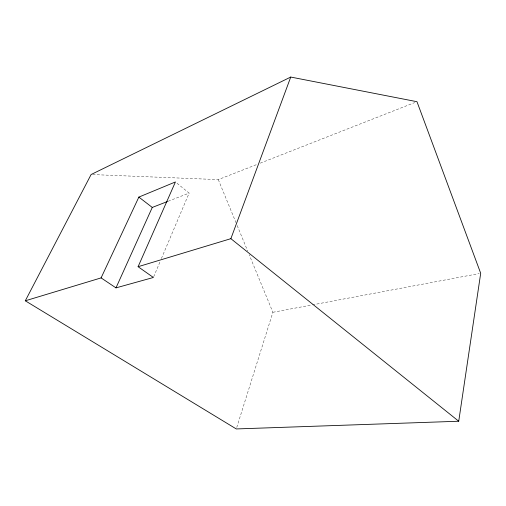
<?xml version="1.0" encoding="UTF-8"?>
<svg xmlns="http://www.w3.org/2000/svg" width="506" height="506" viewBox="0 0 506 506"><rect width="100%" height="100%" fill="white"/><g stroke="black" fill="none" stroke-linecap="round" stroke-linejoin="round"><path stroke-width="0.38" stroke-dasharray="2.53 1.9" d="M236.757 427.437L272.886 312.284L249.186 254.695M153.691 276.75L160.162 261.475M161.395 258.566L189.124 193.096L176.613 182.919M92.693 174.576L218.282 179.611L256.548 164.608M260.229 163.166L414.768 102.566M168.169 201.249L189.124 193.096M272.886 312.284L311.658 305.01M312.436 304.865L479.15 273.569M218.282 179.611L235.986 222.621M237.187 225.537L247.687 251.052"/><path stroke-width="0.76" d="M458.727 421.239L480.7 273.278L416.976 101.7L290.741 77.057L91.118 174.513L25.3 300.798L236.283 428.943L458.727 421.239L230.875 238.674L138.094 266.713L153.381 277.478L115.988 287.876L101.092 277.895L25.3 300.798M230.875 238.674L290.741 77.057M138.094 266.713L175.424 181.951L138.859 197.093L101.092 277.895M115.988 287.876L152.274 207.435L167.448 201.527M138.859 197.093L152.274 207.435"/></g></svg>
